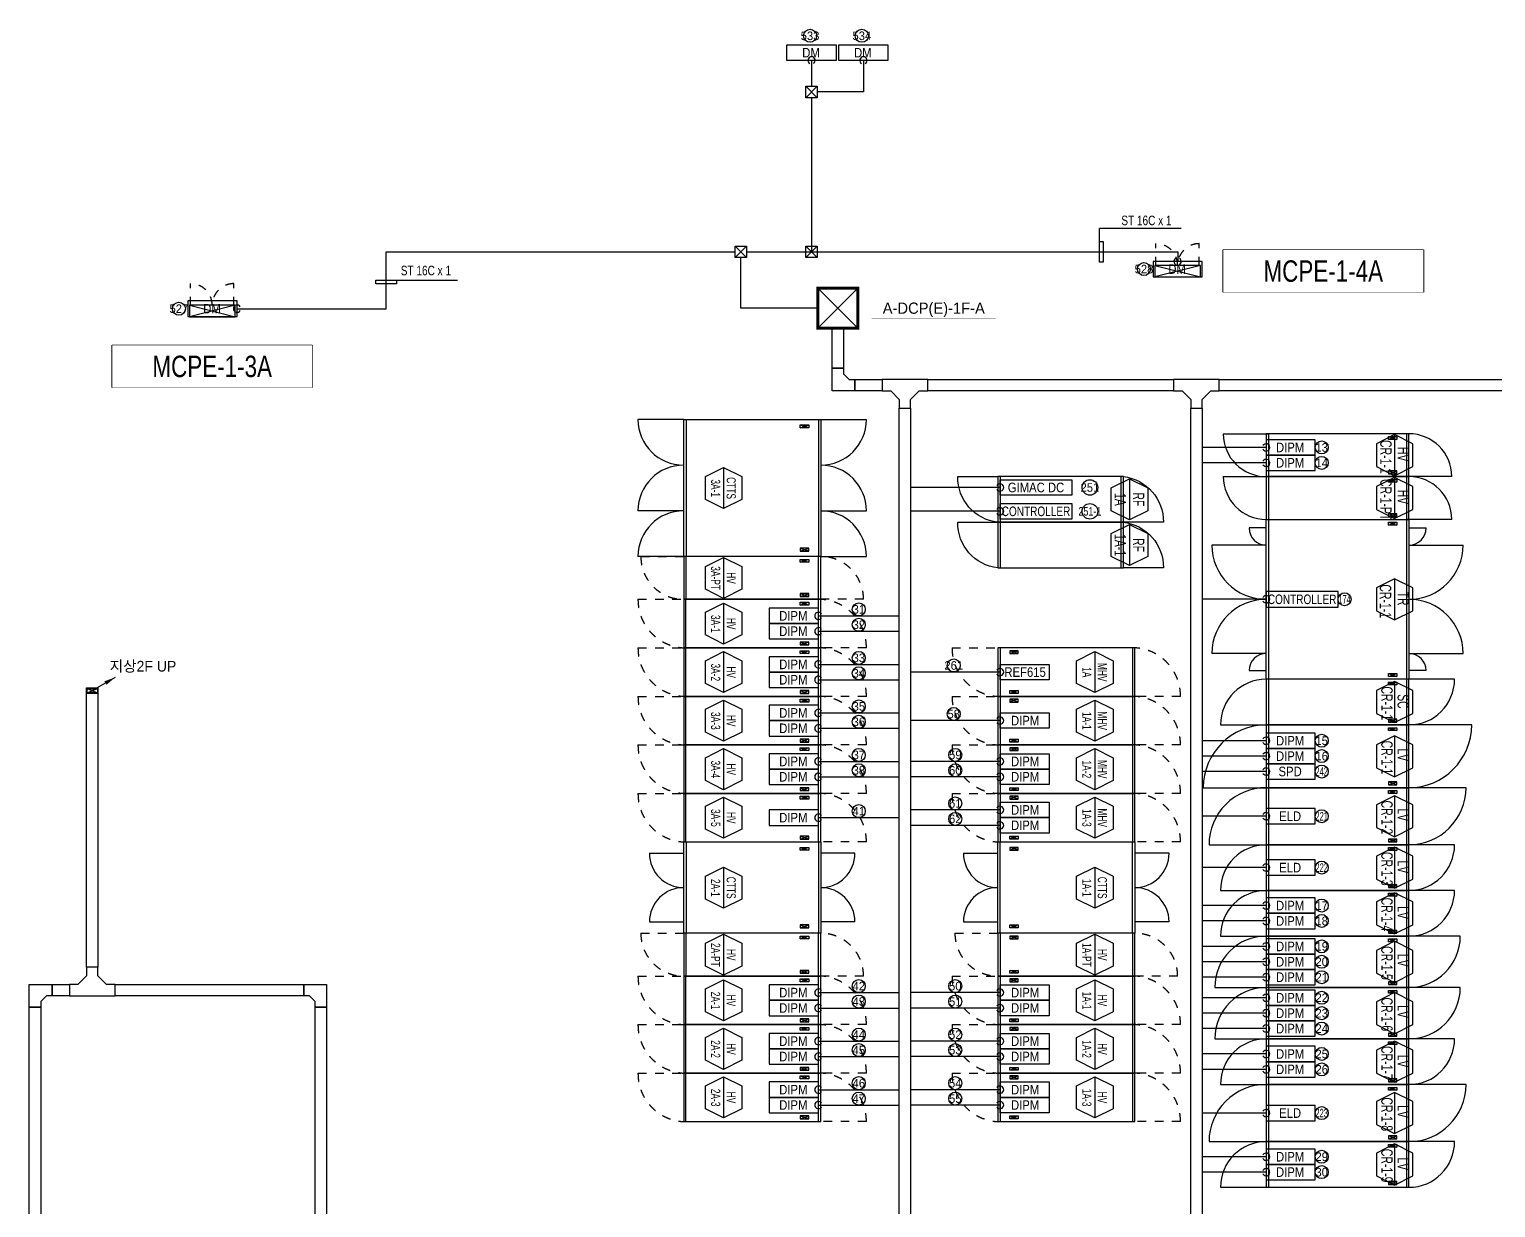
# Model space of a CAD drawing. Header units: millimetres. Extents: x 89450 to 753248, y -530175 to 1209785.
# Drawn here: x 94195 to 119874, y -228002 to -207360 of the extents above; entities that cross this region are included whole.
import ezdxf
from ezdxf.enums import TextEntityAlignment as Align

# ---------------------------------------------------------------- set-up
doc = ezdxf.new("R2010")
doc.units = ezdxf.units.MM
doc.header["$LTSCALE"] = 150
doc.linetypes.add('CONTINOUS', pattern=[0])
doc.linetypes.add('D1', pattern=[3, 1, -1, 1])
for name, color, linetype in [('------00 Switch Gear', 3, 'Continuous'), ('------00 Switch Gear_Number', 1, 'Continuous'), ('------01 Motor Control Panel or Center', 4, 'Continuous'), ('-----29 Indicator', 1, 'Continuous'), ('-----99 EPMS CABLE DUCT', 4, 'Continuous'), ('-----99 EPMS CONDUIT', 4, 'Continuous'), ('-----99 EPMS DEVICE', 3, 'Continuous'), ('-----99 EPMS PNL', 6, 'Continuous'), ('e-panel-name', 7, 'Continuous')]:
    doc.layers.add(name, color=color, linetype=linetype)
doc.layers.add('NOPLOT', color=191, linetype='Continuous', plot=False)
doc.styles.add('ELEC', font='')
doc.styles.get('ELEC').set_extended_font_data('Dotum')

# ---------------------------------------------------------------- blocks, each defined once
blk = doc.blocks.new('MCP_EQUIPMENT-2')
at = {"color": 161}
for p, q in [((200, 400), (0, -400)), ((200, -400), (0, 400))]:
    blk.add_line(p, q, dxfattribs=at)
at = {"color": 161, "linetype": 'D1'}
for p, q in [((200, 380), (580, 380)), ((200, -380), (580, -380))]:
    blk.add_line(p, q, dxfattribs=at)
at = {"color": 161}
blk.add_lwpolyline([(200, 400), (0, 400), (0, -400), (200, -400)], close=True, dxfattribs=at)
at = {"color": 161, "linetype": 'D1'}
for centre, start, end in [((200, 380), 270, 0), ((200, -380), 0, 90)]:
    blk.add_arc(centre, 380, start, end, dxfattribs=at)
blk = doc.blocks.new('zw$32E')
for p, q in [((100, 0), (0, 0)), ((0, 0), (0, -400)), ((100, -75), (100, 0)), ((175, -150), (100, -75)), ((100, -325), (175, -250)), ((250, -150), (175, -150)), ((175, -250), (250, -250)), ((250, -250), (250, -150)), ((100, -400), (100, -325)), ((0, -400), (100, -400))]:
    blk.add_line(p, q)
blk = doc.blocks.new('850X2400')
at = {"layer": '------00 Switch Gear', "color": 161}
for p, q in [((-2360, 850), (-2360, 0)), ((-40, 850), (-40, 0))]:
    blk.add_line(p, q, dxfattribs=at)
at = {"layer": '------00 Switch Gear', "color": 161, "linetype": 'D1'}
for p, q in [((-2040, 800), (-2190, 750)), ((-2040, 750), (-2190, 800)), ((-2040, 50), (-2190, 100)), ((-2040, 100), (-2190, 50))]:
    blk.add_line(p, q, dxfattribs=at)
at = {"layer": '------00 Switch Gear', "color": 161}
blk.add_lwpolyline([(-2400, 850), (-2400, 0), (0, 0), (0, 850)], close=True, dxfattribs=at)
at = {"layer": '------00 Switch Gear', "color": 161, "linetype": 'D1'}
for points in [[(-2190, 800), (-2190, 750), (-2040, 750), (-2040, 800)], [(-2190, 50), (-2190, 100), (-2040, 100), (-2040, 50)]]:
    blk.add_lwpolyline(points, close=True, dxfattribs=at)
at = {"layer": 'NOPLOT', "color": 161, "linetype": 'D1'}
for p, q in [((-3200, 850), (-2400, 850)), ((800, 0), (0, 0))]:
    blk.add_line(p, q, dxfattribs=at)
for centre, start, end in [((-2356, 843), 179.5156, 267.013), ((-44, 7), 359.5156, 87.013)]:
    blk.add_arc(centre, 844, start, end, dxfattribs=at)
blk = doc.blocks.new('1600X2400')
at = {"layer": '------00 Switch Gear', "color": 161, "linetype": 'Continuous'}
for p, q in [((-2360, 855), (-2360, 1600)), ((-42, 0), (-42, 1600)), ((-2360, 0), (-2360, 855))]:
    blk.add_line(p, q, dxfattribs=at)
at = {"layer": '------00 Switch Gear', "color": 161, "linetype": 'D1'}
for p, q in [((-2040, 1505), (-2190, 1455)), ((-2040, 1455), (-2190, 1505)), ((-2040, 95), (-2190, 145)), ((-2040, 145), (-2190, 95))]:
    blk.add_line(p, q, dxfattribs=at)
at = {"layer": '------00 Switch Gear', "color": 161}
blk.add_lwpolyline([(0, 1600), (0, 0), (-2400, 0), (-2400, 1600)], close=True, dxfattribs=at)
at = {"layer": '------00 Switch Gear', "color": 161, "linetype": 'D1'}
for points in [[(-2190, 1505), (-2190, 1455), (-2040, 1455), (-2040, 1505)], [(-2190, 95), (-2190, 145), (-2040, 145), (-2040, 95)]]:
    blk.add_lwpolyline(points, close=True, dxfattribs=at)
at = {"layer": 'NOPLOT', "color": 161, "linetype": 'ByBlock'}
for p, q in [((-3000, 1400), (-2400, 1400)), ((600, 1400), (0, 1400)), ((-3000, 200), (-2400, 200)), ((600, 200), (0, 200))]:
    blk.add_line(p, q, dxfattribs=at)
for centre, start, end in [((-2400, 1400), 180, 270), ((0, 1400), 270, 0), ((-2400, 200), 90, 180), ((0, 200), 0, 90)]:
    blk.add_arc(centre, 600, start, end, dxfattribs=at)
blk = doc.blocks.new('750X2400')
at = {"layer": '------00 Switch Gear', "color": 161}
for p, q in [((-2360, 750), (-2360, 0)), ((-42, 750), (-42, 0))]:
    blk.add_line(p, q, dxfattribs=at)
at = {"layer": '------00 Switch Gear', "color": 161, "linetype": 'D1'}
for p, q in [((-2040, 700), (-2190, 650)), ((-2040, 650), (-2190, 700)), ((-2040, 50), (-2190, 100)), ((-2040, 100), (-2190, 50))]:
    blk.add_line(p, q, dxfattribs=at)
at = {"layer": '------00 Switch Gear', "color": 161}
blk.add_lwpolyline([(-2400, 750), (-2400, 0), (0, 0), (0, 750)], close=True, dxfattribs=at)
at = {"layer": '------00 Switch Gear', "color": 161, "linetype": 'D1'}
for points in [[(-2190, 700), (-2190, 650), (-2040, 650), (-2040, 700)], [(-2190, 50), (-2190, 100), (-2040, 100), (-2040, 50)]]:
    blk.add_lwpolyline(points, close=True, dxfattribs=at)
at = {"layer": 'NOPLOT', "color": 161, "linetype": 'D1'}
for p, q in [((-3150, 750), (-2400, 750)), ((750, 0), (0, 0))]:
    blk.add_line(p, q, dxfattribs=at)
for centre, start, end in [((-2400, 750), 180, 270), ((0, 0), 0, 90)]:
    blk.add_arc(centre, 750, start, end, dxfattribs=at)
blk = doc.blocks.new('800X2500')
at = {"layer": '------00 Switch Gear', "color": 161}
for p, q in [((-2460, 800), (-2460, 0)), ((800, 800), (-42, 800)), ((-40, 800), (-40, 0)), ((-210, 750), (-360, 700)), ((-360, 750), (-210, 700)), ((-3300, 0), (-2458, 0)), ((-210, 50), (-360, 100)), ((-360, 50), (-210, 100))]:
    blk.add_line(p, q, dxfattribs=at)
for points in [[(-2500, 800), (-2500, 0), (0, 0), (0, 800)], [(-360, 750), (-210, 750), (-210, 700), (-360, 700)], [(-360, 50), (-210, 50), (-210, 100), (-360, 100)]]:
    blk.add_lwpolyline(points, close=True, dxfattribs=at)
for centre, start, end in [((-2500, 0), 90, 180), ((0, 800), 270, 0)]:
    blk.add_arc(centre, 800, start, end, dxfattribs=at)
blk = doc.blocks.new('900X2500')
at = {"layer": '------00 Switch Gear', "color": 161}
for p, q in [((-2460, 900), (-2460, 0)), ((-210, 850), (-360, 800)), ((-360, 850), (-210, 800)), ((900, 900), (-42, 900)), ((-40, 900), (-40, 0)), ((-3400, 0), (-2458, 0)), ((-210, 50), (-360, 100)), ((-360, 50), (-210, 100))]:
    blk.add_line(p, q, dxfattribs=at)
at = {"layer": '------00 Switch Gear', "color": 161, "elevation": 0}
for points in [[(-2500, 900), (-2500, 0), (0, 0), (0, 900)], [(-360, 850), (-210, 850), (-210, 800), (-360, 800)], [(-360, 50), (-210, 50), (-210, 100), (-360, 100)]]:
    blk.add_lwpolyline(points, close=True, dxfattribs=at)
at = {"layer": '------00 Switch Gear', "color": 161}
for centre, start, end in [((-2500, 0), 90, 180), ((0, 900), 270, 0)]:
    blk.add_arc(centre, 900, start, end, dxfattribs=at)
blk = doc.blocks.new('1100X2500')
at = {"layer": '------00 Switch Gear', "color": 161}
for p, q in [((-2460, 1100), (-2460, 0)), ((-210, 1050), (-360, 1000)), ((-360, 1050), (-210, 1000)), ((1100, 1100), (-42, 1100)), ((-40, 1100), (-40, 0)), ((-3600, 0), (-2458, 0)), ((-210, 50), (-360, 100)), ((-360, 50), (-210, 100))]:
    blk.add_line(p, q, dxfattribs=at)
at = {"layer": '------00 Switch Gear', "color": 161, "elevation": 0}
for points in [[(-2500, 1100), (-2500, 0), (0, 0), (0, 1100)], [(-360, 1050), (-210, 1050), (-210, 1000), (-360, 1000)], [(-360, 50), (-210, 50), (-210, 100), (-360, 100)]]:
    blk.add_lwpolyline(points, close=True, dxfattribs=at)
at = {"layer": '------00 Switch Gear', "color": 161}
for centre, start, end in [((-2500, 0), 90, 180), ((0, 1100), 270, 0)]:
    blk.add_arc(centre, 1100, start, end, dxfattribs=at)
blk = doc.blocks.new('750X2500')
at = {"layer": '------00 Switch Gear', "color": 161}
for p, q in [((-3250, 750), (-2458, 750)), ((-2460, 750), (-2460, 0)), ((-210, 700), (-360, 650)), ((-360, 700), (-210, 650)), ((-40, 750), (-40, 0)), ((-210, 50), (-360, 100)), ((-360, 50), (-210, 100)), ((750, 0), (-42, 0))]:
    blk.add_line(p, q, dxfattribs=at)
for points in [[(-2500, 750), (-2500, 0), (0, 0), (0, 750)], [(-360, 700), (-210, 700), (-210, 650), (-360, 650)], [(-360, 50), (-210, 50), (-210, 100), (-360, 100)]]:
    blk.add_lwpolyline(points, close=True, dxfattribs=at)
for centre, start, end in [((-2500, 750), 180, 270), ((0, 0), 0, 90)]:
    blk.add_arc(centre, 750, start, end, dxfattribs=at)
blk = doc.blocks.new('1000X2500')
at = {"layer": '------00 Switch Gear', "color": 0}
for p, q in [((-2460, 0), (-2460, 1000)), ((-2290, 950), (-2140, 900)), ((-2140, 950), (-2290, 900)), ((1000, 1000), (-42, 1000)), ((-40, 0), (-40, 1000)), ((-3500, 0), (-2458, 0)), ((-2290, 50), (-2140, 100)), ((-2140, 50), (-2290, 100))]:
    blk.add_line(p, q, dxfattribs=at)
at = {"layer": '------00 Switch Gear', "color": 0, "elevation": 0}
for points in [[(0, 0), (0, 1000), (-2500, 1000), (-2500, 0)], [(-2140, 950), (-2290, 950), (-2290, 900), (-2140, 900)], [(-2140, 50), (-2290, 50), (-2290, 100), (-2140, 100)]]:
    blk.add_lwpolyline(points, close=True, dxfattribs=at)
at = {"layer": '------00 Switch Gear', "color": 0}
for centre, start, end in [((-2500, 0), 90, 180), ((0, 1000), 270, 0)]:
    blk.add_arc(centre, 1000, start, end, dxfattribs=at)
blk = doc.blocks.new('2400X2400')
at = {"layer": '------00 Switch Gear', "color": 161, "linetype": 'Continuous'}
for p, q in [((-2358, 2400), (-2358, 0)), ((-40, 2400), (-40, 745)), ((-40, 745), (-40, 0))]:
    blk.add_line(p, q, dxfattribs=at)
at = {"layer": '------00 Switch Gear', "color": 161, "linetype": 'D1'}
for p, q in [((-360, 2305), (-210, 2255)), ((-360, 2255), (-210, 2305)), ((-360, 95), (-210, 145)), ((-360, 145), (-210, 95))]:
    blk.add_line(p, q, dxfattribs=at)
at = {"layer": '------00 Switch Gear', "color": 161}
blk.add_lwpolyline([(-2400, 0), (-2400, 2400), (0, 2400), (0, 0)], close=True, dxfattribs=at)
at = {"layer": '------00 Switch Gear', "color": 161, "linetype": 'D1'}
for points in [[(-210, 2305), (-210, 2255), (-360, 2255), (-360, 2305)], [(-210, 95), (-210, 145), (-360, 145), (-360, 95)]]:
    blk.add_lwpolyline(points, close=True, dxfattribs=at)
at = {"layer": 'NOPLOT', "color": 161, "linetype": 'ByBlock'}
for p, q in [((-2400, 2400), (-3200, 2400)), ((0, 2400), (800, 2400)), ((-2400, 800), (-3200, 800)), ((0, 800), (800, 800)), ((-2400, 0), (-3200, 0)), ((0, 0), (800, 0))]:
    blk.add_line(p, q, dxfattribs=at)
for centre, start, end in [((-2400, 2400), 180, 270), ((0, 2400), 270, 0), ((-2400, 800), 90, 180), ((0, 800), 0, 90), ((-2400, 0), 90, 180), ((0, 0), 0, 90)]:
    blk.add_arc(centre, 800, start, end, dxfattribs=at)

msp = doc.modelspace()

# ---------------------------------------------------------------- linework, layer by layer
at = {"layer": '------00 Switch Gear', "color": 161}
for p, q in [((111194, -215195), (111194, -216795)), ((113312, -215195), (113312, -216795)), ((115894, -215945), (115894, -218745)), ((118314, -215945), (118314, -218745)), ((115854, -216095), (115554, -216095)), ((117994, -215995), (118144, -216045)), ((117994, -216045), (118144, -215995)), ((118354, -216095), (118654, -216095)), ((115854, -216395), (114904, -216395)), ((118354, -216395), (119304, -216395)), ((115854, -218295), (114904, -218295)), ((118354, -218295), (119304, -218295)), ((115554, -218595), (115854, -218595)), ((117994, -218645), (118144, -218695)), ((117994, -218695), (118144, -218645)), ((118654, -218595), (118354, -218595))]:
    msp.add_line(p, q, dxfattribs=at)
at = {"layer": '------00 Switch Gear', "color": 161, "elevation": 0}
for points in [[(111154, -215995, -0.385743), (110454, -215195), (111154, -215195)], [(113354, -215195, -0.385743), (114054, -215995), (113354, -215995)]]:
    msp.add_lwpolyline(points, format="xyb", dxfattribs=at)
msp.add_lwpolyline([(111154, -215195), (111154, -215995), (113354, -215995), (113354, -215195)], close=True, dxfattribs=at)
at = {"layer": '------00 Switch Gear', "color": 161}
for points in [[(118354, -215945), (118354, -218745), (115854, -218745), (115854, -215945)], [(111154, -215995), (111154, -216795), (113354, -216795), (113354, -215995)], [(118144, -215995), (118144, -216045), (117994, -216045), (117994, -215995)], [(118144, -218645), (118144, -218695), (117994, -218695), (117994, -218645)]]:
    msp.add_lwpolyline(points, close=True, dxfattribs=at)
for points in [[(111154, -216795, -0.385743), (110454, -215995), (111154, -215995)], [(113354, -215995, -0.385743), (114054, -216795), (113354, -216795)]]:
    msp.add_lwpolyline(points, format="xyb", dxfattribs=at)
for centre, radius, start, end in [((115854, -216095), 300, 180, 270), ((118354, -216095), 300, 270, 0), ((115854, -216395), 950, 180, 270), ((118354, -216395), 950, 270, 0), ((115854, -218295), 950, 90, 180), ((118354, -218295), 950, 0, 90), ((115854, -218595), 300, 90, 180), ((118354, -218595), 300, 0, 90)]:
    msp.add_arc(centre, radius, start, end, dxfattribs=at)
at = {"layer": '------00 Switch Gear_Number', "color": 1}
for points in [[(118104, -214460), (118104, -215180), (118424, -215020), (118424, -214620), (118104, -214460), (117784, -214620), (117784, -215020), (118104, -215180)], [(118104, -215210), (118104, -215930), (118424, -215770), (118424, -215370), (118104, -215210), (117784, -215370), (117784, -215770), (118104, -215930)], [(113460, -216035), (113460, -216755), (113140, -216595), (113140, -216195), (113460, -216035), (113780, -216195), (113780, -216595), (113460, -216755)], [(118104, -216985), (118104, -217705), (118424, -217545), (118424, -217145), (118104, -216985), (117784, -217145), (117784, -217545), (118104, -217705)]]:
    msp.add_lwpolyline(points, dxfattribs=at)
at = {"layer": '------00 Switch Gear_Number', "color": 1, "lineweight": -2}
for points in [[(106354, -215035), (106354, -215755), (106034, -215595), (106034, -215195), (106354, -215035), (106674, -215195), (106674, -215595), (106354, -215755)], [(106354, -216610), (106354, -217330), (106034, -217170), (106034, -216770), (106354, -216610), (106674, -216770), (106674, -217170), (106354, -217330)], [(106354, -217410), (106354, -218130), (106034, -217970), (106034, -217570), (106354, -217410), (106674, -217570), (106674, -217970), (106354, -218130)], [(106354, -218260), (106354, -218980), (106034, -218820), (106034, -218420), (106354, -218260), (106674, -218420), (106674, -218820), (106354, -218980)], [(112854, -218260), (112854, -218980), (112534, -218820), (112534, -218420), (112854, -218260), (113174, -218420), (113174, -218820), (112854, -218980)], [(106354, -219110), (106354, -219830), (106034, -219670), (106034, -219270), (106354, -219110), (106674, -219270), (106674, -219670), (106354, -219830)], [(112854, -219110), (112854, -219830), (112534, -219670), (112534, -219270), (112854, -219110), (113174, -219270), (113174, -219670), (112854, -219830)], [(106354, -219960), (106354, -220680), (106034, -220520), (106034, -220120), (106354, -219960), (106674, -220120), (106674, -220520), (106354, -220680)], [(112854, -219960), (112854, -220680), (112534, -220520), (112534, -220120), (112854, -219960), (113174, -220120), (113174, -220520), (112854, -220680)], [(106354, -220810), (106354, -221530), (106034, -221370), (106034, -220970), (106354, -220810), (106674, -220970), (106674, -221370), (106354, -221530)], [(112854, -220810), (112854, -221530), (112534, -221370), (112534, -220970), (112854, -220810), (113174, -220970), (113174, -221370), (112854, -221530)], [(106354, -222035), (106354, -222755), (106034, -222595), (106034, -222195), (106354, -222035), (106674, -222195), (106674, -222595), (106354, -222755)], [(112854, -222035), (112854, -222755), (112534, -222595), (112534, -222195), (112854, -222035), (113174, -222195), (113174, -222595), (112854, -222755)], [(106354, -223210), (106354, -223930), (106034, -223770), (106034, -223370), (106354, -223210), (106674, -223370), (106674, -223770), (106354, -223930)], [(112854, -223210), (112854, -223930), (112534, -223770), (112534, -223370), (112854, -223210), (113174, -223370), (113174, -223770), (112854, -223930)], [(106354, -224010), (106354, -224730), (106034, -224570), (106034, -224170), (106354, -224010), (106674, -224170), (106674, -224570), (106354, -224730)], [(112854, -224010), (112854, -224730), (112534, -224570), (112534, -224170), (112854, -224010), (113174, -224170), (113174, -224570), (112854, -224730)], [(106354, -224860), (106354, -225580), (106034, -225420), (106034, -225020), (106354, -224860), (106674, -225020), (106674, -225420), (106354, -225580)], [(112854, -224860), (112854, -225580), (112534, -225420), (112534, -225020), (112854, -224860), (113174, -225020), (113174, -225420), (112854, -225580)], [(106354, -225710), (106354, -226430), (106034, -226270), (106034, -225870), (106354, -225710), (106674, -225870), (106674, -226270), (106354, -226430)], [(112854, -225710), (112854, -226430), (112534, -226270), (112534, -225870), (112854, -225710), (113174, -225870), (113174, -226270), (112854, -226430)]]:
    msp.add_lwpolyline(points, dxfattribs=at)
at = {"layer": '------00 Switch Gear_Number', "color": 1, "elevation": 0}
for points in [[(113460, -215235), (113460, -215955), (113140, -215795), (113140, -215395), (113460, -215235), (113780, -215395), (113780, -215795), (113460, -215955)], [(118104, -218785), (118104, -219505), (118424, -219345), (118424, -218945), (118104, -218785), (117784, -218945), (117784, -219345), (118104, -219505)], [(118104, -219735), (118104, -220455), (118424, -220295), (118424, -219895), (118104, -219735), (117784, -219895), (117784, -220295), (118104, -220455)], [(118104, -220785), (118104, -221505), (118424, -221345), (118424, -220945), (118104, -220785), (117784, -220945), (117784, -221345), (118104, -221505)], [(118104, -221685), (118104, -222405), (118424, -222245), (118424, -221845), (118104, -221685), (117784, -221845), (117784, -222245), (118104, -222405)], [(118104, -222485), (118104, -223205), (118424, -223045), (118424, -222645), (118104, -222485), (117784, -222645), (117784, -223045), (118104, -223205)], [(118104, -223335), (118104, -224055), (118424, -223895), (118424, -223495), (118104, -223335), (117784, -223495), (117784, -223895), (118104, -224055)], [(118104, -224235), (118104, -224955), (118424, -224795), (118424, -224395), (118104, -224235), (117784, -224395), (117784, -224795), (118104, -224955)], [(118104, -225085), (118104, -225805), (118424, -225645), (118424, -225245), (118104, -225085), (117784, -225245), (117784, -225645), (118104, -225805)], [(118104, -225985), (118104, -226705), (118424, -226545), (118424, -226145), (118104, -225985), (117784, -226145), (117784, -226545), (118104, -226705)], [(118104, -226885), (118104, -227605), (118424, -227445), (118424, -227045), (118104, -226885), (117784, -227045), (117784, -227445), (118104, -227605)]]:
    msp.add_lwpolyline(points, dxfattribs=at)
at = {"layer": '------01 Motor Control Panel or Center', "linetype": 'CONTINOUS'}
for points in [[(118607, -211225), (118607, -211965), (115104, -211965), (115104, -211225)], [(99150, -212895), (99150, -213635), (95647, -213635), (95647, -212895)]]:
    msp.add_lwpolyline(points, close=True, dxfattribs=at)
at = {"layer": '-----29 Indicator'}
for centre, radius in [((107867, -207474), 114), ((108774, -207474), 114), ((113715, -211560), 114), ((96814, -212254), 114), ((116827, -214685), 114), ((116827, -214955), 114), ((112768, -215386), 136), ((112768, -215804), 136), ((117227, -217345), 114), ((108721, -217521), 114), ((108721, -217791), 114), ((108721, -218371), 114), ((110383, -218504), 114), ((108721, -218641), 114), ((108721, -219221), 114), ((110383, -219354), 114), ((108721, -219491), 114), ((116827, -219822), 114), ((108721, -220071), 114), ((110411, -220071), 114), ((116827, -220092), 114), ((108721, -220341), 114), ((110411, -220341), 114), ((116827, -220362), 114), ((110411, -220921), 114), ((108721, -221056), 114), ((110411, -221191), 114), ((116827, -221145), 114), ((116827, -222045), 114), ((116827, -222710), 114), ((116827, -222980), 114), ((116827, -223425), 114), ((116827, -223695), 114), ((116827, -223965), 114), ((108721, -224121), 114), ((110411, -224121), 114), ((108721, -224391), 114), ((110411, -224391), 114), ((116827, -224325), 114), ((116827, -224595), 114), ((108721, -224971), 114), ((110411, -224971), 114), ((116827, -224865), 114), ((108721, -225241), 114), ((110411, -225241), 114), ((116827, -225310), 114), ((108721, -225821), 114), ((110411, -225821), 114), ((116827, -225580), 114), ((108721, -226091), 114), ((110411, -226091), 114), ((116827, -226345), 114), ((116827, -227110), 114), ((116827, -227380), 114)]:
    msp.add_circle(centre, radius, dxfattribs=at)
at = {"layer": '-----99 EPMS CABLE DUCT'}
for p, q in [((107893, -207905), (107893, -208358)), ((108801, -207905), (108801, -208458)), ((108801, -208458), (107993, -208458)), ((107893, -208558), (107893, -211260)), ((95297, -218945), (95703, -218711)), ((95207, -218905), (95387, -218985)), ((95207, -218985), (95387, -218905))]:
    msp.add_line(p, q, dxfattribs=at)
at = {"layer": '-----99 EPMS CABLE DUCT', "elevation": 0}
for points in [[(97833, -212254), (100443, -212254), (100443, -211260), (106553, -211260)], [(106753, -211260), (114310, -211260), (114310, -211425)]]:
    msp.add_lwpolyline(points, dxfattribs=at)
at = {"layer": '-----99 EPMS CABLE DUCT'}
for points in [[(108004, -212245), (106653, -212245), (106653, -211360)], [(108654, -213495), (108654, -213695), (108254, -213695), (108254, -213295), (108454, -213295), (108454, -213395), (108554, -213495), (108654, -213495)], [(94395, -224492), (94195, -224492), (94195, -224092), (94595, -224092), (94595, -224292), (94495, -224292), (94395, -224392), (94395, -224492)], [(99002, -224292), (99002, -224092), (99402, -224092), (99402, -224492), (99202, -224492), (99202, -224392), (99102, -224292), (99002, -224292)]]:
    msp.add_lwpolyline(points, dxfattribs=at)
for points in [[(108254, -212595), (108454, -212595), (108454, -213295), (108254, -213295)], [(108654, -213495), (109129, -213495), (109129, -213695), (108654, -213695)], [(109929, -213495), (114234, -213495), (114234, -213695), (109929, -213695)], [(115034, -213495), (125379, -213495), (125379, -213695), (115034, -213695)], [(109429, -213995), (109629, -213995), (109629, -230856), (109429, -230856)], [(114534, -213995), (114734, -213995), (114734, -230856), (114534, -230856)], [(95197, -218895), (95397, -218895), (95397, -223792), (95197, -223792)], [(95197, -218895), (95397, -218895), (95397, -218995), (95197, -218995)], [(95207, -218905), (95387, -218905), (95387, -218985), (95207, -218985)], [(94595, -224092), (94897, -224092), (94897, -224292), (94595, -224292)], [(95697, -224092), (99002, -224092), (99002, -224292), (95697, -224292)], [(94195, -224492), (94395, -224492), (94395, -231747), (94195, -231747)], [(99202, -224492), (99402, -224492), (99402, -230956), (99202, -230956)]]:
    msp.add_lwpolyline(points, close=True, dxfattribs=at)
msp.add_lwpolyline([(95703, -218711, 0, 70, 0), (95527, -218812, 40, 40, 0)], format="xyseb", dxfattribs=at)
msp.add_circle((95297, -218945), 10, dxfattribs=at)
at = {"layer": '-----99 EPMS CONDUIT'}
for p, q in [((107993, -208358), (107793, -208558)), ((107793, -208358), (107993, -208558)), ((112938, -211442), (112938, -210851)), ((114366, -210851), (112938, -210851)), ((106753, -211160), (106553, -211360)), ((106553, -211160), (106753, -211360)), ((107993, -211160), (107793, -211360)), ((107793, -211160), (107993, -211360)), ((100261, -211757), (101696, -211757)), ((115854, -214685), (114734, -214685)), ((115854, -214955), (114734, -214955)), ((111194, -215386), (109629, -215386, 0)), ((111194, -215804), (109629, -215804, 0)), ((115854, -217345), (114734, -217345)), ((108014, -217635), (109429, -217635)), ((108014, -217905), (109429, -217905)), ((108014, -218485), (109429, -218485)), ((108014, -218755), (109429, -218755)), ((111194, -218620), (109629, -218620)), ((108014, -219335), (109429, -219335)), ((111194, -219470), (109629, -219470)), ((108014, -219605), (109429, -219605)), ((115854, -219822), (114734, -219822)), ((108014, -220185), (109429, -220185)), ((111194, -220185), (109629, -220185)), ((115854, -220092), (114734, -220092)), ((108014, -220455), (109429, -220455)), ((111194, -220455), (109629, -220455)), ((115854, -220362), (114734, -220362)), ((111194, -221035), (109629, -221035)), ((108014, -221170), (109429, -221170)), ((111194, -221305), (109629, -221305)), ((115854, -221145), (114734, -221145)), ((115854, -222045), (114734, -222045)), ((115854, -222710), (114734, -222710)), ((115854, -222980), (114734, -222980)), ((115854, -223425), (114734, -223425)), ((115854, -223695), (114734, -223695)), ((115854, -223965), (114734, -223965)), ((108014, -224235), (109429, -224235)), ((111194, -224235), (109629, -224235)), ((115854, -224325), (114734, -224325)), ((108014, -224505), (109429, -224505)), ((111194, -224505), (109629, -224505)), ((115854, -224595), (114734, -224595)), ((115854, -224865), (114734, -224865)), ((108014, -225085), (109429, -225085)), ((111194, -225085), (109629, -225085)), ((108014, -225355), (109429, -225355)), ((111194, -225355), (109629, -225355)), ((115854, -225310), (114734, -225310)), ((115854, -225580), (114734, -225580)), ((108014, -225935), (109429, -225935)), ((111194, -225935), (109629, -225935)), ((108014, -226205), (109429, -226205)), ((111194, -226205), (109629, -226205)), ((115854, -226345), (114734, -226345)), ((115854, -227110), (114734, -227110)), ((115854, -227380), (114734, -227380))]:
    msp.add_line(p, q, dxfattribs=at)
for points in [[(107793, -208358), (107993, -208358), (107993, -208558), (107793, -208558)], [(106553, -211160), (106753, -211160), (106753, -211360), (106553, -211360)], [(107793, -211160), (107993, -211160), (107993, -211360), (107793, -211360)]]:
    msp.add_lwpolyline(points, close=True, dxfattribs=at)
at = {"layer": '-----99 EPMS CONDUIT', "elevation": 0}
for points in [[(112938, -211442), (112938, -211078), (112998, -211078), (112998, -211442)], [(100261, -211757), (100624, -211757), (100624, -211817), (100261, -211817)]]:
    msp.add_lwpolyline(points, close=True, dxfattribs=at)
at = {"layer": '-----99 EPMS CONDUIT'}
for centre, start, end in [((107893, -207905), 300, 240), ((108801, -207905), 300, 240), ((114304, -211429), 120, 60), ((97833, -212254), 30, 330), ((115854, -214685), 210, 150), ((115854, -214955), 210, 150), ((111194, -215386), 210, 150), ((111194, -215804), 210, 150), ((115854, -217345), 210, 150), ((108014, -217635), 30, 330), ((108014, -217905), 30, 330), ((108014, -218485), 30, 330), ((108014, -218755), 30, 330), ((111194, -218620), 210, 150), ((108014, -219335), 30, 330), ((108014, -219605), 30, 330), ((111194, -219470), 210, 150), ((115854, -219822), 210, 150), ((115854, -220092), 210, 150), ((108014, -220185), 30, 330), ((111194, -220185), 210, 150), ((115854, -220362), 210, 150), ((108014, -220455), 30, 330), ((111194, -220455), 210, 150), ((111194, -221035), 210, 150), ((115854, -221145), 210, 150), ((108014, -221170), 30, 330), ((111194, -221305), 210, 150), ((115854, -222045), 210, 150), ((115854, -222710), 210, 150), ((115854, -222980), 210, 150), ((115854, -223425), 210, 150), ((115854, -223695), 210, 150), ((115854, -223965), 210, 150), ((108014, -224235), 30, 330), ((111194, -224235), 210, 150), ((115854, -224325), 210, 150), ((108014, -224505), 30, 330), ((111194, -224505), 210, 150), ((115854, -224595), 210, 150), ((115854, -224865), 210, 150), ((108014, -225085), 30, 330), ((111194, -225085), 210, 150), ((108014, -225355), 30, 330), ((111194, -225355), 210, 150), ((115854, -225310), 210, 150), ((115854, -225580), 210, 150), ((108014, -225935), 30, 330), ((111194, -225935), 210, 150), ((108014, -226205), 30, 330), ((111194, -226205), 210, 150), ((115854, -226345), 210, 150), ((115854, -227110), 210, 150), ((115854, -227380), 210, 150)]:
    msp.add_arc(centre, 63.8, start, end, dxfattribs=at)
at = {"layer": '-----99 EPMS DEVICE', "color": 2}
for points in [[(108323, -207905), (107463, -207905), (107463, -207635), (108323, -207635)], [(109231, -207905), (108371, -207905), (108371, -207635), (109231, -207635)], [(114734, -211425), (113873, -211425), (113873, -211695), (114734, -211695)], [(111194, -215251), (112454, -215251), (112454, -215521), (111194, -215521)], [(116714, -221010), (115854, -221010), (115854, -221280), (116714, -221280)]]:
    msp.add_lwpolyline(points, close=True, dxfattribs=at)
at = {"layer": '-----99 EPMS DEVICE', "color": 2, "elevation": 0}
for points in [[(97833, -212119), (96973, -212119), (96973, -212389), (97833, -212389)], [(117114, -217210), (115854, -217210), (115854, -217480), (117114, -217480)], [(116714, -221910), (115854, -221910), (115854, -222180), (116714, -222180)], [(116714, -226210), (115854, -226210), (115854, -226480), (116714, -226480)]]:
    msp.add_lwpolyline(points, close=True, dxfattribs=at)
at = {"layer": '-----99 EPMS DEVICE'}
for points in [[(116714, -214550), (115854, -214550), (115854, -214820), (116714, -214820)], [(116714, -214820), (115854, -214820), (115854, -215090), (116714, -215090)], [(111194, -215669), (112454, -215669), (112454, -215939), (111194, -215939)], [(108014, -217500), (107153, -217500), (107153, -217770), (108014, -217770)], [(108014, -217770), (107153, -217770), (107153, -218040), (108014, -218040)], [(108014, -218350), (107153, -218350), (107153, -218620), (108014, -218620)], [(111194, -218485), (112054, -218485), (112054, -218755), (111194, -218755)], [(108014, -218620), (107153, -218620), (107153, -218890), (108014, -218890)], [(108014, -219200), (107153, -219200), (107153, -219470), (108014, -219470)], [(108014, -219470), (107153, -219470), (107153, -219740), (108014, -219740)], [(111194, -219335), (112054, -219335), (112054, -219605), (111194, -219605)], [(116714, -219688), (115854, -219688), (115854, -219957), (116714, -219957)], [(108014, -220050), (107153, -220050), (107153, -220320), (108014, -220320)], [(111194, -220050), (112054, -220050), (112054, -220320), (111194, -220320)], [(116714, -219957), (115854, -219957), (115854, -220227), (116714, -220227)], [(108014, -220320), (107153, -220320), (107153, -220590), (108014, -220590)], [(111194, -220320), (112054, -220320), (112054, -220590), (111194, -220590)], [(116714, -220227), (115854, -220227), (115854, -220497), (116714, -220497)], [(108014, -221035), (107153, -221035), (107153, -221305), (108014, -221305)], [(111194, -220900), (112054, -220900), (112054, -221170), (111194, -221170)], [(111194, -221170), (112054, -221170), (112054, -221440), (111194, -221440)], [(108014, -224100), (107153, -224100), (107153, -224370), (108014, -224370)], [(111194, -224100), (112054, -224100), (112054, -224370), (111194, -224370)], [(108014, -224370), (107153, -224370), (107153, -224640), (108014, -224640)], [(111194, -224370), (112054, -224370), (112054, -224640), (111194, -224640)], [(108014, -224950), (107153, -224950), (107153, -225220), (108014, -225220)], [(111194, -224950), (112054, -224950), (112054, -225220), (111194, -225220)], [(108014, -225220), (107153, -225220), (107153, -225490), (108014, -225490)], [(111194, -225220), (112054, -225220), (112054, -225490), (111194, -225490)], [(108014, -225800), (107153, -225800), (107153, -226070), (108014, -226070)], [(111194, -225800), (112054, -225800), (112054, -226070), (111194, -226070)], [(108014, -226070), (107153, -226070), (107153, -226340), (108014, -226340)], [(111194, -226070), (112054, -226070), (112054, -226340), (111194, -226340)]]:
    msp.add_lwpolyline(points, close=True, dxfattribs=at)
at = {"layer": '-----99 EPMS DEVICE', "elevation": 0}
for points in [[(116714, -222575), (115854, -222575), (115854, -222845), (116714, -222845)], [(116714, -222845), (115854, -222845), (115854, -223115), (116714, -223115)], [(116714, -223290), (115854, -223290), (115854, -223560), (116714, -223560)], [(116714, -223560), (115854, -223560), (115854, -223830), (116714, -223830)], [(116714, -223830), (115854, -223830), (115854, -224099), (116714, -224099)], [(116714, -224190), (115854, -224190), (115854, -224460), (116714, -224460)], [(116714, -224460), (115854, -224460), (115854, -224730), (116714, -224730)], [(116714, -224730), (115854, -224730), (115854, -224999), (116714, -224999)], [(116714, -225175), (115854, -225175), (115854, -225445), (116714, -225445)], [(116714, -225445), (115854, -225445), (115854, -225715), (116714, -225715)], [(116714, -226975), (115854, -226975), (115854, -227245), (116714, -227245)], [(116714, -227245), (115854, -227245), (115854, -227515), (116714, -227515)]]:
    msp.add_lwpolyline(points, close=True, dxfattribs=at)
at = {"layer": '-----99 EPMS PNL'}
for p, q in [((108004, -211895), (108704, -212595)), ((108004, -212595), (108704, -211895))]:
    msp.add_line(p, q, dxfattribs=at)
at = {"layer": '-----99 EPMS PNL', "const_width": 50}
msp.add_lwpolyline([(108004, -211895), (108704, -211895), (108704, -212595), (108004, -212595)], close=True, dxfattribs=at)
at = {"layer": '-----99 EPMS PNL', "const_width": 1, "elevation": 0}
msp.add_lwpolyline([(108948, -212426), (108948, -212065), (111119, -212065), (111119, -212426)], close=True, dxfattribs=at)

# ---------------------------------------------------------------- block references
at = {"layer": '------00 Switch Gear', "color": 161}
msp.add_blockref('2400X2400', (108054, -216595), dxfattribs=at)
at = {"layer": '------00 Switch Gear', "color": 161, "rotation": 180}
for p in [(115854, -220645), (115854, -225845)]:
    msp.add_blockref('1000X2500', p, dxfattribs=at)
at = {"layer": '------01 Motor Control Panel or Center', "rotation": 89.99999999999999}
msp.add_blockref('MCP_EQUIPMENT-2', (114304, -211695), dxfattribs=at)
at = {"layer": '------01 Motor Control Panel or Center', "color": 161, "rotation": 89.99999999999999}
msp.add_blockref('MCP_EQUIPMENT-2', (97398, -212395), dxfattribs=at)
at = {"layer": '-----99 EPMS CABLE DUCT', "xscale": 2, "yscale": 2, "zscale": 2}
for p, rotation in [((109929, -213495), 269.9999999999999), ((115034, -213495), 269.9999999999999), ((94897, -224292), 89.99999999999993)]:
    msp.add_blockref('zw$32E', p, dxfattribs=dict(at, rotation=rotation))
at = {"layer": 'e-panel-name'}
for name, p in [('750X2500', (118354, -215195)), ('750X2500', (118354, -215945)), ('850X2400', (113554, -219045)), ('800X2500', (118354, -219545)), ('850X2400', (113554, -219895)), ('1100X2500', (118354, -220645)), ('850X2400', (113554, -220745)), ('850X2400', (113554, -221595)), ('1600X2400', (113554, -223195)), ('800X2500', (118354, -222445)), ('800X2500', (118354, -223245)), ('750X2400', (113554, -223945)), ('900X2500', (118354, -224145)), ('850X2400', (113554, -224795)), ('900X2500', (118354, -225045)), ('850X2400', (113554, -225645)), ('800X2500', (118354, -225845)), ('850X2400', (113554, -226495)), ('800X2500', (118354, -227645))]:
    msp.add_blockref(name, p, dxfattribs=at)
at = {"layer": 'e-panel-name', "rotation": 180}
for name, p in [('750X2400', (105654, -216595)), ('850X2400', (105654, -217345)), ('850X2400', (105654, -218195)), ('850X2400', (105654, -219045)), ('850X2400', (105654, -219895)), ('850X2400', (105654, -220745)), ('1600X2400', (105654, -221595)), ('750X2400', (105654, -223195)), ('850X2400', (105654, -223945)), ('850X2400', (105654, -224795)), ('850X2400', (105654, -225645))]:
    msp.add_blockref(name, p, dxfattribs=at)

# ---------------------------------------------------------------- texts
at = {"layer": '------00 Switch Gear_Number', "color": 0, "style": 'ELEC', "width": 0.7}
for s, p in [('CR-1-1', (117952, -214850)), ('HV', (118255, -214803)), ('CR-1-PT', (117952, -215600)), ('HV', (118255, -215553)), ('CR-1-1', (117945, -217378)), ('TR', (118255, -217333)), ('CR-1-1', (117970, -219166)), ('SC', (118255, -219134)), ('CR-1-1', (117970, -220116)), ('LV', (118255, -220069)), ('CR-1-2', (117970, -221166)), ('LV', (118255, -221119)), ('CR-1-3', (117970, -222066)), ('LV', (118255, -222034)), ('CR-1-4', (117970, -222866)), ('LV', (118255, -222834)), ('CR-1-5', (117970, -223716)), ('LV', (118255, -223669)), ('CR-1-6', (117970, -224616)), ('LV', (118255, -224569)), ('CR-1-7', (117970, -225466)), ('LV', (118255, -225434)), ('CR-1-8', (117970, -226366)), ('LV', (118255, -226319)), ('CR-1-9', (117970, -227266)), ('LV', (118255, -227234))]:
    msp.add_text(s, height=200, rotation=270, dxfattribs=at).set_placement(p, align=Align.MIDDLE_CENTER)
at = {"layer": '------00 Switch Gear_Number', "color": 7, "lineweight": -2, "style": 'ELEC', "width": 0.7}
for s, p in [('3A-1', (106214, -215399)), ('CTTS', (106486, -215397)), ('3A-PT', (106214, -216974)), ('HV', (106486, -216972)), ('3A-1', (106214, -217774)), ('HV', (106486, -217772)), ('3A-2', (106214, -218624)), ('MHV', (112986, -218622)), ('HV', (106486, -218622)), ('1A', (112714, -218624)), ('3A-3', (106214, -219474)), ('HV', (106486, -219472)), ('1A-1', (112714, -219474)), ('MHV', (112986, -219472)), ('3A-4', (106214, -220324)), ('HV', (106486, -220322)), ('1A-2', (112714, -220324)), ('MHV', (112986, -220322)), ('3A-5', (106214, -221174)), ('HV', (106486, -221172)), ('1A-3', (112714, -221174)), ('MHV', (112986, -221172)), ('2A-1', (106214, -222399)), ('CTTS', (106486, -222397)), ('1A-1', (112714, -222399)), ('CTTS', (112986, -222397)), ('2A-PT', (106214, -223574)), ('1A-PT', (112714, -223574)), ('HV', (106486, -223572)), ('HV', (112986, -223572)), ('2A-1', (106214, -224374)), ('HV', (106486, -224372)), ('1A-1', (112714, -224374)), ('HV', (112986, -224372)), ('2A-2', (106214, -225224)), ('HV', (106486, -225222)), ('1A-2', (112714, -225224)), ('HV', (112986, -225222)), ('2A-3', (106214, -226074)), ('1A-3', (112714, -226074)), ('HV', (106486, -226072)), ('HV', (112986, -226072))]:
    msp.add_text(s, height=160, rotation=270, dxfattribs=at).set_placement(p, align=Align.MIDDLE)
at = {"layer": '------00 Switch Gear_Number', "color": 7, "style": 'ELEC', "width": 0.7}
for s, p in [('1A', (113300, -215595)), ('RF', (113620, -215595)), ('1A-1', (113300, -216395)), ('RF', (113620, -216395))]:
    msp.add_text(s, height=200, rotation=270, dxfattribs=at).set_placement(p, align=Align.MIDDLE_CENTER)
at = {"layer": '-----29 Indicator', "style": 'ELEC'}
for s, p in [('533', (107867, -207474)), ('534', (108774, -207474)), ('528', (113715, -211560)), ('527', (96814, -212254)), ('13', (116827, -214685)), ('14', (116827, -214955)), ('251', (112768, -215386)), ('31', (108721, -217521)), ('32', (108721, -217791)), ('33', (108721, -218371)), ('261', (110383, -218504)), ('34', (108721, -218641)), ('35', (108721, -219221)), ('58', (110383, -219354)), ('36', (108721, -219491)), ('15', (116827, -219822)), ('37', (108721, -220071)), ('59', (110411, -220071)), ('16', (116827, -220092)), ('38', (108721, -220341)), ('60', (110411, -220341)), ('41', (108721, -221056)), ('61', (110411, -220921)), ('62', (110411, -221191)), ('17', (116827, -222710)), ('18', (116827, -222980)), ('19', (116827, -223425)), ('20', (116827, -223695)), ('21', (116827, -223965)), ('42', (108721, -224121)), ('50', (110411, -224121)), ('43', (108721, -224391)), ('51', (110411, -224391)), ('22', (116827, -224325)), ('23', (116827, -224595)), ('44', (108721, -224971)), ('52', (110411, -224971)), ('24', (116827, -224865)), ('45', (108721, -225241)), ('53', (110411, -225241)), ('25', (116827, -225310)), ('26', (116827, -225580)), ('46', (108721, -225821)), ('54', (110411, -225821)), ('47', (108721, -226091)), ('55', (110411, -226091)), ('29', (116827, -227110)), ('30', (116827, -227380))]:
    msp.add_text(s, height=150, dxfattribs=at).set_placement(p, align=Align.MIDDLE_CENTER)
for s, width, p in [('251-1', 0.8, (112768, -215804)), ('174', 0.6, (117227, -217345)), ('242', 0.6, (116827, -220362)), ('221', 0.6, (116827, -221145)), ('222', 0.6, (116827, -222045)), ('223', 0.6, (116827, -226345))]:
    msp.add_text(s, height=150, dxfattribs=dict(at, width=width)).set_placement(p, align=Align.MIDDLE_CENTER)
at = {"layer": '-----99 EPMS CABLE DUCT', "style": 'ELEC'}
msp.add_text('지상2F UP', height=187.7, dxfattribs=at).set_placement((95602, -218611))
msp.add_text('지상2F UP', height=187.7, dxfattribs=at).set_placement((95602, -218611))
at = {"layer": '-----99 EPMS CONDUIT', "style": 'ELEC', "width": 0.8}
for p in [(113758, -210708), (101140, -211586)]:
    msp.add_text('ST 16C x 1', height=168, dxfattribs=at).set_placement(p, align=Align.MIDDLE_CENTER)
at = {"layer": '-----99 EPMS DEVICE', "color": 2, "style": 'ELEC', "width": 0.9}
for s, p in [('DM', (107884, -207770)), ('DM', (108791, -207770)), ('DM', (114294, -211560)), ('DM', (97394, -212254)), ('ELD', (116274, -221145)), ('ELD', (116274, -222045)), ('ELD', (116274, -226345))]:
    msp.add_text(s, height=168, dxfattribs=at).set_placement(p, align=Align.MIDDLE)
at = {"layer": '-----99 EPMS DEVICE', "style": 'ELEC', "width": 0.9}
for s, p in [('DIPM', (116274, -214685)), ('DIPM', (116274, -214954)), ('DIPM', (107574, -217635)), ('DIPM', (107574, -217904)), ('DIPM', (107574, -218485)), ('DIPM', (107574, -218754)), ('REF615', (111633, -218620)), ('DIPM', (107574, -219335)), ('DIPM', (107574, -219604)), ('DIPM', (111633, -219470)), ('DIPM', (116274, -219822)), ('DIPM', (116274, -220092)), ('DIPM', (107574, -220185)), ('DIPM', (111633, -220185)), ('SPD', (116274, -220361)), ('DIPM', (107574, -220454)), ('DIPM', (111633, -220454)), ('DIPM', (107574, -221170)), ('DIPM', (111633, -221035)), ('DIPM', (111633, -221304)), ('DIPM', (116274, -222710)), ('DIPM', (116274, -222979)), ('DIPM', (116274, -223425)), ('DIPM', (116274, -223695)), ('DIPM', (116274, -223964)), ('DIPM', (107574, -224235)), ('DIPM', (111633, -224235)), ('DIPM', (107574, -224504)), ('DIPM', (111633, -224504)), ('DIPM', (116274, -224325)), ('DIPM', (116274, -224595)), ('DIPM', (116274, -224864)), ('DIPM', (107574, -225085)), ('DIPM', (111633, -225085)), ('DIPM', (107574, -225354)), ('DIPM', (111633, -225354)), ('DIPM', (116274, -225310)), ('DIPM', (116274, -225579)), ('DIPM', (107574, -225935)), ('DIPM', (111633, -225935)), ('DIPM', (107574, -226204)), ('DIPM', (111633, -226204)), ('DIPM', (116274, -227110)), ('DIPM', (116274, -227379))]:
    msp.add_text(s, height=168, dxfattribs=at).set_placement(p, align=Align.MIDDLE)
at = {"layer": '-----99 EPMS DEVICE', "color": 2, "style": 'ELEC'}
for s, width, p in [('GIMAC DC', 0.9, (111824, -215386)), ('CONTROLLER', 0.8, (116484, -217345))]:
    msp.add_text(s, height=168, dxfattribs=dict(at, width=width)).set_placement(p, align=Align.MIDDLE_CENTER)
at = {"layer": '-----99 EPMS DEVICE', "style": 'ELEC', "width": 0.8}
msp.add_text('CONTROLLER', height=168, dxfattribs=at).set_placement((111824, -215804), align=Align.MIDDLE_CENTER)
at = {"layer": '-----99 EPMS PNL', "style": 'ELEC'}
msp.add_text('A-DCP(E)-1F-A', height=196.83, dxfattribs=at).set_placement((110034, -212245), align=Align.MIDDLE_CENTER)

# ---------------------------------------------------------------- next in the draw order: wipeouts: each hides what was drawn before it
at = {"color": 1}
for points in [[(115104, -211225), (118607, -211225), (118607, -211965), (115104, -211965)], [(95647, -212895), (99150, -212895), (99150, -213635), (95647, -213635)]]:
    msp.add_wipeout(points, dxfattribs=at).dxf.layer = '------01 Motor Control Panel or Center'

# ---------------------------------------------------------------- next in the draw order: linework, layer by layer
at = {"layer": '------01 Motor Control Panel or Center', "linetype": 'CONTINOUS'}
for points in [[(118607, -211225), (118607, -211965), (115104, -211965), (115104, -211225)], [(99150, -212895), (99150, -213635), (95647, -213635), (95647, -212895)]]:
    msp.add_lwpolyline(points, close=True, dxfattribs=at)

# ---------------------------------------------------------------- next in the draw order: texts
at = {"layer": '------01 Motor Control Panel or Center', "linetype": 'CONTINOUS', "style": 'ELEC', "width": 0.8}
for s, p in [('MCPE-1-4A', (116855, -211595)), ('MCPE-1-3A', (97398, -213265))]:
    msp.add_text(s, height=375, dxfattribs=at).set_placement(p, align=Align.MIDDLE)

# ---------------------------------------------------------------- next in the draw order: wipeouts: each hides what was drawn before it
at = {"color": 1}
for points in [[(115104, -211225), (118607, -211225), (118607, -211965), (115104, -211965)], [(95647, -212895), (99150, -212895), (99150, -213635), (95647, -213635)]]:
    msp.add_wipeout(points, dxfattribs=at).dxf.layer = '------01 Motor Control Panel or Center'

# ---------------------------------------------------------------- next in the draw order: texts
at = {"layer": '------01 Motor Control Panel or Center', "linetype": 'CONTINOUS', "style": 'ELEC', "width": 0.8}
for s, p in [('MCPE-1-4A', (116855, -211595)), ('MCPE-1-3A', (97398, -213265))]:
    msp.add_text(s, height=375, dxfattribs=at).set_placement(p, align=Align.MIDDLE)

doc.saveas('drawing.dxf')
